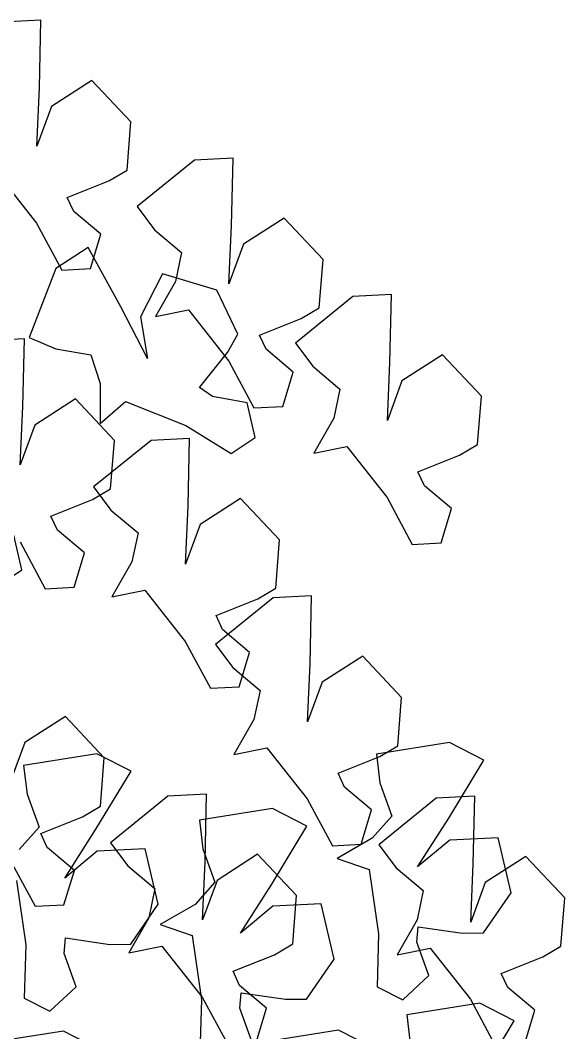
# Model space of a CAD drawing. Header units: millimetres. Extents: x 441156 to 441876, y 4514765 to 4515211.
# Drawn here: x 441408.778 to 441409.499, y 4514822.203 to 4514823.544 of the extents above; entities that cross this region are included whole.
import ezdxf

# ---------------------------------------------------------------- set-up
doc = ezdxf.new("R2010")
doc.units = ezdxf.units.MM
doc.layers.add('01_piscinas', color=254, linetype='Continuous')

msp = doc.modelspace()

# ---------------------------------------------------------------- linework, layer by layer
at = {"layer": '01_piscinas'}
for p, q in [((441408.80480102, 4514823.54408816, 0.00000053), (441408.75376104, 4514823.54140605, 0.00000053)), ((441408.80291179, 4514823.45435459, 0.00000053), (441408.80480102, 4514823.54408816, 0.00000053)), ((441408.87251952, 4514823.46446496, 0.00000053), (441408.81875099, 4514823.42979756, 0.00000053)), ((441408.92408437, 4514823.40966282, 0.00000053), (441408.87251952, 4514823.46446496, 0.00000053)), ((441408.79945745, 4514823.37744387, 0.00000053), (441408.80291179, 4514823.45435459, 0.00000053)), ((441408.81875099, 4514823.42979756, 0.00000053), (441408.79945745, 4514823.37744387, 0.00000053)), ((441408.91906491, 4514823.34557495, 0.00000053), (441408.92408437, 4514823.40966282, 0.00000053)), ((441409.0084156, 4514823.35889409, 0.00000053), (441408.93225732, 4514823.29723993, 0.00000053)), ((441409.05945557, 4514823.3615762, 0.00000053), (441409.0084156, 4514823.35889409, 0.00000053)), ((441409.05756635, 4514823.27184263, 0.00000053), (441409.05945557, 4514823.3615762, 0.00000053)), ((441408.74568892, 4514823.34277646, 0.00000053), (441408.79909933, 4514823.27516621, 0.00000053)), ((441408.89511005, 4514823.33141105, 0.00000053), (441408.91906491, 4514823.34557495, 0.00000053)), ((441408.83993362, 4514823.30943448, 0.00000053), (441408.89511005, 4514823.33141105, 0.00000053)), ((441408.84857418, 4514823.29067117, 0.00000053), (441408.83993362, 4514823.30943448, 0.00000053)), ((441408.88442304, 4514823.26057281, 0.00000053), (441408.84857418, 4514823.29067117, 0.00000053)), ((441408.93225732, 4514823.29723993, 0.00000053), (441408.95532918, 4514823.26661043, 0.00000053)), ((441408.79909933, 4514823.27516621, 0.00000053), (441408.83250006, 4514823.21309729, 0.00000053)), ((441409.12717408, 4514823.28195301, 0.00000053), (441409.07340554, 4514823.2472856, 0.00000053)), ((441409.17873893, 4514823.22715086, 0.00000053), (441409.12717408, 4514823.28195301, 0.00000053)), ((441408.87063982, 4514823.2151015, 0.00000053), (441408.88442304, 4514823.26057281, 0.00000053)), ((441408.95532918, 4514823.26661043, 0.00000053), (441408.99117804, 4514823.23651206, 0.00000053)), ((441409.05411201, 4514823.19493191, 0.00000053), (441409.05756635, 4514823.27184263, 0.00000053)), ((441409.07340554, 4514823.2472856, 0.00000053), (441409.05411201, 4514823.19493191, 0.00000053)), ((441408.86748008, 4514823.2431137, 0.00000053), (441408.82461922, 4514823.21527094, 0.00000053)), ((441408.91071075, 4514823.16445754, 0.00000053), (441408.86748008, 4514823.2431137, 0.00000053)), ((441408.99117804, 4514823.23651206, 0.00000053), (441408.98306237, 4514823.19779113, 0.00000053)), ((441409.17371947, 4514823.16306299, 0.00000053), (441409.17873893, 4514823.22715086, 0.00000053)), ((441408.82461922, 4514823.21527094, 0.00000053), (441408.78949129, 4514823.12379774, 0.00000053)), ((441408.83250006, 4514823.21309729, 0.00000053), (441408.87063982, 4514823.2151015, 0.00000053)), ((441408.96593762, 4514823.20801725, 0.00000053), (441408.93670641, 4514823.15111013, 0.00000053)), ((441409.03799516, 4514823.18633963, 0.00000053), (441408.96593762, 4514823.20801725, 0.00000053)), ((441408.98306237, 4514823.19779113, 0.00000053), (441408.95653617, 4514823.15150992, 0.00000053)), ((441409.06569212, 4514823.12832817, 0.00000053), (441409.03799516, 4514823.18633963, 0.00000053)), ((441409.26925316, 4514823.18061389, 0.00000053), (441409.21821319, 4514823.17793178, 0.00000053)), ((441409.26736394, 4514823.09088032, 0.00000053), (441409.26925316, 4514823.18061389, 0.00000053)), ((441409.21821319, 4514823.17793178, 0.00000053), (441409.1420549, 4514823.11627762, 0.00000053)), ((441408.94617456, 4514823.09612374, 0.00000053), (441408.91071075, 4514823.16445754, 0.00000053)), ((441408.95653617, 4514823.15150992, 0.00000053), (441409.00034347, 4514823.1602645, 0.00000053)), ((441409.00034347, 4514823.1602645, 0.00000053), (441409.05375388, 4514823.09265425, 0.00000053)), ((441409.14976461, 4514823.14889909, 0.00000053), (441409.17371947, 4514823.16306299, 0.00000053)), ((441408.93670641, 4514823.15111013, 0.00000053), (441408.94617456, 4514823.09612374, 0.00000053)), ((441409.09458818, 4514823.12692252, 0.00000053), (441409.14976461, 4514823.14889909, 0.00000053)), ((441409.05202855, 4514823.10408444, 0.00000053), (441409.06569212, 4514823.12832817, 0.00000053)), ((441409.10322873, 4514823.10815921, 0.00000053), (441409.09458818, 4514823.12692252, 0.00000053)), ((441408.78297573, 4514823.12197738, 0.00000053), (441408.73193576, 4514823.11929527, 0.00000053)), ((441408.78108651, 4514823.03224381, 0.00000053), (441408.78297573, 4514823.12197738, 0.00000053)), ((441408.78949129, 4514823.12379774, 0.00000053), (441408.82478686, 4514823.10880773, 0.00000053)), ((441409.1420549, 4514823.11627762, 0.00000053), (441409.16512676, 4514823.08564812, 0.00000053)), ((441408.82478686, 4514823.10880773, 0.00000053), (441408.87088207, 4514823.10066622, 0.00000053)), ((441408.87088207, 4514823.10066622, 0.00000053), (441408.88321416, 4514823.06307507, 0.00000053)), ((441409.01523265, 4514823.05746396, 0.00000053), (441409.05202855, 4514823.10408444, 0.00000053)), ((441409.1390776, 4514823.07806085, 0.00000053), (441409.10322873, 4514823.10815921, 0.00000053)), ((441409.33697167, 4514823.1009907, 0.00000053), (441409.28320313, 4514823.06632329, 0.00000053)), ((441409.38853652, 4514823.04618856, 0.00000053), (441409.33697167, 4514823.1009907, 0.00000053)), ((441409.05375388, 4514823.09265425, 0.00000053), (441409.08715462, 4514823.03058533, 0.00000053)), ((441409.16512676, 4514823.08564812, 0.00000053), (441409.20097563, 4514823.05554975, 0.00000053)), ((441409.2639096, 4514823.0139696, 0.00000053), (441409.26736394, 4514823.09088032, 0.00000053)), ((441409.12529438, 4514823.03258954, 0.00000053), (441409.1390776, 4514823.07806085, 0.00000053)), ((441408.88321416, 4514823.06307507, 0.00000053), (441408.8833824, 4514823.00973127, 0.00000053)), ((441409.28320313, 4514823.06632329, 0.00000053), (441409.2639096, 4514823.0139696, 0.00000053)), ((441409.03209724, 4514823.04553473, 0.00000053), (441409.01523265, 4514823.05746396, 0.00000053)), ((441409.07819245, 4514823.03739322, 0.00000053), (441409.03209724, 4514823.04553473, 0.00000053)), ((441409.20097563, 4514823.05554975, 0.00000053), (441409.19285995, 4514823.01682882, 0.00000053)), ((441409.38351706, 4514822.98210068, 0.00000053), (441409.38853652, 4514823.04618856, 0.00000053)), ((441408.77763217, 4514822.95533309, 0.00000053), (441408.78108651, 4514823.03224381, 0.00000053)), ((441408.85069424, 4514823.04235418, 0.00000053), (441408.7969257, 4514823.00768678, 0.00000053)), ((441408.90225909, 4514822.98755204, 0.00000053), (441408.85069424, 4514823.04235418, 0.00000053)), ((441408.8833824, 4514823.00973127, 0.00000053), (441408.91694335, 4514823.03921661, 0.00000053)), ((441408.91694335, 4514823.03921661, 0.00000053), (441408.99700324, 4514823.00736962, 0.00000053)), ((441409.08899148, 4514822.99112231, 0.00000053), (441409.07819245, 4514823.03739322, 0.00000053)), ((441409.08715462, 4514823.03058533, 0.00000053), (441409.12529438, 4514823.03258954, 0.00000053)), ((441408.7969257, 4514823.00768678, 0.00000053), (441408.77763217, 4514822.95533309, 0.00000053)), ((441408.99700324, 4514823.00736962, 0.00000053), (441409.05696359, 4514822.97031673, 0.00000053)), ((441409.19285995, 4514823.01682882, 0.00000053), (441409.16633375, 4514822.97054761, 0.00000053)), ((441409.05696359, 4514822.97031673, 0.00000053), (441409.08899148, 4514822.99112231, 0.00000053)), ((441408.95082165, 4514822.98751842, 0.00000053), (441408.87466337, 4514822.92586427, 0.00000053)), ((441408.89723963, 4514822.92346417, 0.00000053), (441408.90225909, 4514822.98755204, 0.00000053)), ((441409.00186163, 4514822.99020053, 0.00000053), (441408.95082165, 4514822.98751842, 0.00000053)), ((441408.9999724, 4514822.90046696, 0.00000053), (441409.00186163, 4514822.99020053, 0.00000053)), ((441409.16633375, 4514822.97054761, 0.00000053), (441409.21014106, 4514822.97930219, 0.00000053)), ((441409.21014106, 4514822.97930219, 0.00000053), (441409.26355147, 4514822.91169194, 0.00000053)), ((441409.35956219, 4514822.96793678, 0.00000053), (441409.38351706, 4514822.98210068, 0.00000053)), ((441409.30438577, 4514822.94596021, 0.00000053), (441409.35956219, 4514822.96793678, 0.00000053)), ((441409.31302632, 4514822.9271969, 0.00000053), (441409.30438577, 4514822.94596021, 0.00000053)), ((441408.87466337, 4514822.92586427, 0.00000053), (441408.89773523, 4514822.89523475, 0.00000053)), ((441409.34887518, 4514822.89709854, 0.00000053), (441409.31302632, 4514822.9271969, 0.00000053)), ((441408.87328476, 4514822.90930027, 0.00000053), (441408.89723963, 4514822.92346417, 0.00000053)), ((441409.06958013, 4514822.91057733, 0.00000053), (441409.0158116, 4514822.87590993, 0.00000053)), ((441409.12114498, 4514822.85577519, 0.00000053), (441409.06958013, 4514822.91057733, 0.00000053)), ((441409.26355147, 4514822.91169194, 0.00000053), (441409.29695221, 4514822.84962302, 0.00000053)), ((441408.81810834, 4514822.8873237, 0.00000053), (441408.87328476, 4514822.90930027, 0.00000053)), ((441408.99651806, 4514822.82355624, 0.00000053), (441408.9999724, 4514822.90046696, 0.00000053)), ((441409.33509196, 4514822.85162723, 0.00000053), (441409.34887518, 4514822.89709854, 0.00000053)), ((441408.82674889, 4514822.86856039, 0.00000053), (441408.81810834, 4514822.8873237, 0.00000053)), ((441408.89773523, 4514822.89523475, 0.00000053), (441408.93358409, 4514822.8651364, 0.00000053)), ((441409.0158116, 4514822.87590993, 0.00000053), (441408.99651806, 4514822.82355624, 0.00000053)), ((441408.77982127, 4514822.81585578, 0.00000053), (441408.76902223, 4514822.86212669, 0.00000053)), ((441408.86259776, 4514822.83846203, 0.00000053), (441408.82674889, 4514822.86856039, 0.00000053)), ((441408.93358409, 4514822.8651364, 0.00000053), (441408.92546842, 4514822.82641546, 0.00000053)), ((441408.77727404, 4514822.85305543, 0.00000053), (441408.81067478, 4514822.79098651, 0.00000053)), ((441409.11612552, 4514822.79168732, 0.00000053), (441409.12114498, 4514822.85577519, 0.00000053)), ((441409.29695221, 4514822.84962302, 0.00000053), (441409.33509196, 4514822.85162723, 0.00000053)), ((441408.84881454, 4514822.79299072, 0.00000053), (441408.86259776, 4514822.83846203, 0.00000053)), ((441408.92546842, 4514822.82641546, 0.00000053), (441408.89894222, 4514822.78013425, 0.00000053)), ((441408.74779337, 4514822.7950502, 0.00000053), (441408.77982127, 4514822.81585578, 0.00000053)), ((441408.81067478, 4514822.79098651, 0.00000053), (441408.84881454, 4514822.79299072, 0.00000053)), ((441409.09217066, 4514822.77752342, 0.00000053), (441409.11612552, 4514822.79168732, 0.00000053)), ((441408.89894222, 4514822.78013425, 0.00000053), (441408.94274953, 4514822.78888883, 0.00000053)), ((441408.94274953, 4514822.78888883, 0.00000053), (441408.99615994, 4514822.72127858, 0.00000053)), ((441409.11246511, 4514822.77873083, 0.00000053), (441409.03630683, 4514822.71707668, 0.00000053)), ((441409.03699423, 4514822.75554685, 0.00000053), (441409.09217066, 4514822.77752342, 0.00000053)), ((441409.16350508, 4514822.78141294, 0.00000053), (441409.11246511, 4514822.77873083, 0.00000053)), ((441409.16161586, 4514822.69167937, 0.00000053), (441409.16350508, 4514822.78141294, 0.00000053)), ((441409.04563479, 4514822.73678354, 0.00000053), (441409.03699423, 4514822.75554685, 0.00000053)), ((441409.08148365, 4514822.70668518, 0.00000053), (441409.04563479, 4514822.73678354, 0.00000053)), ((441408.99615994, 4514822.72127858, 0.00000053), (441409.02956067, 4514822.65920966, 0.00000053)), ((441409.03630683, 4514822.71707668, 0.00000053), (441409.05937869, 4514822.68644717, 0.00000053)), ((441409.06770043, 4514822.66121387, 0.00000053), (441409.08148365, 4514822.70668518, 0.00000053)), ((441409.23122359, 4514822.70178975, 0.00000053), (441409.17745506, 4514822.66712234, 0.00000053)), ((441409.28278844, 4514822.6469876, 0.00000053), (441409.23122359, 4514822.70178975, 0.00000053)), ((441409.05937869, 4514822.68644717, 0.00000053), (441409.09522755, 4514822.65634881, 0.00000053)), ((441409.15816152, 4514822.61476865, 0.00000053), (441409.16161586, 4514822.69167937, 0.00000053)), ((441409.02956067, 4514822.65920966, 0.00000053), (441409.06770043, 4514822.66121387, 0.00000053)), ((441409.09522755, 4514822.65634881, 0.00000053), (441409.08711188, 4514822.61762787, 0.00000053)), ((441409.17745506, 4514822.66712234, 0.00000053), (441409.15816152, 4514822.61476865, 0.00000053)), ((441409.27776898, 4514822.58289973, 0.00000053), (441409.28278844, 4514822.6469876, 0.00000053)), ((441408.83735604, 4514822.62176552, 0.00000053), (441408.78358751, 4514822.58709812, 0.00000053)), ((441408.88892089, 4514822.56696338, 0.00000053), (441408.83735604, 4514822.62176552, 0.00000053)), ((441409.08711188, 4514822.61762787, 0.00000053), (441409.06058568, 4514822.57134666, 0.00000053)), ((441408.78358751, 4514822.58709812, 0.00000053), (441408.76429397, 4514822.53474443, 0.00000053)), ((441409.06058568, 4514822.57134666, 0.00000053), (441409.10439299, 4514822.58010125, 0.00000053)), ((441409.10439299, 4514822.58010125, 0.00000053), (441409.15780339, 4514822.51249099, 0.00000053)), ((441409.34618318, 4514822.58722677, 0.00000053), (441409.2494011, 4514822.57191185, 0.00000053)), ((441409.25381412, 4514822.56873583, 0.00000053), (441409.27776898, 4514822.58289973, 0.00000053)), ((441409.39172615, 4514822.56402956, 0.00000053), (441409.34618318, 4514822.58722677, 0.00000053)), ((441408.87881603, 4514822.57234328, 0.00000053), (441408.78203394, 4514822.55702836, 0.00000053)), ((441408.924359, 4514822.54914606, 0.00000053), (441408.87881603, 4514822.57234328, 0.00000053)), ((441408.88390144, 4514822.50287551, 0.00000053), (441408.88892089, 4514822.56696338, 0.00000053)), ((441409.19863769, 4514822.54675926, 0.00000053), (441409.25381412, 4514822.56873583, 0.00000053)), ((441409.2494011, 4514822.57191185, 0.00000053), (441409.25406716, 4514822.53384998, 0.00000053)), ((441409.34522325, 4514822.48726262, 0.00000053), (441409.39172615, 4514822.56402956, 0.00000053)), ((441408.78203394, 4514822.55702836, 0.00000053), (441408.78670001, 4514822.51896649, 0.00000053)), ((441408.8778561, 4514822.47237913, 0.00000053), (441408.924359, 4514822.54914606, 0.00000053)), ((441409.20727825, 4514822.52799595, 0.00000053), (441409.19863769, 4514822.54675926, 0.00000053)), ((441409.24312711, 4514822.49789759, 0.00000053), (441409.20727825, 4514822.52799595, 0.00000053)), ((441409.25406716, 4514822.53384998, 0.00000053), (441409.270064, 4514822.48985961, 0.00000053)), ((441408.78670001, 4514822.51896649, 0.00000053), (441408.80269685, 4514822.47497612, 0.00000053)), ((441408.97325212, 4514822.51619465, 0.00000053), (441408.89709384, 4514822.4545405, 0.00000053)), ((441409.02429209, 4514822.51887676, 0.00000053), (441408.97325212, 4514822.51619465, 0.00000053)), ((441409.02240287, 4514822.42914319, 0.00000053), (441409.02429209, 4514822.51887676, 0.00000053)), ((441409.15780339, 4514822.51249099, 0.00000053), (441409.19120413, 4514822.45042207, 0.00000053)), ((441409.32863465, 4514822.51339481, 0.00000053), (441409.25247636, 4514822.45174065, 0.00000053)), ((441409.37967462, 4514822.51607691, 0.00000053), (441409.32863465, 4514822.51339481, 0.00000053)), ((441409.3777854, 4514822.42634335, 0.00000053), (441409.37967462, 4514822.51607691, 0.00000053)), ((441408.85994657, 4514822.48871161, 0.00000053), (441408.88390144, 4514822.50287551, 0.00000053)), ((441409.11165796, 4514822.49968485, 0.00000053), (441409.01487588, 4514822.48436993, 0.00000053)), ((441409.15720093, 4514822.47648764, 0.00000053), (441409.11165796, 4514822.49968485, 0.00000053)), ((441409.22934389, 4514822.45242628, 0.00000053), (441409.24312711, 4514822.49789759, 0.00000053)), ((441408.80477015, 4514822.46673504, 0.00000053), (441408.85994657, 4514822.48871161, 0.00000053)), ((441409.01487588, 4514822.48436993, 0.00000053), (441409.01954194, 4514822.44630807, 0.00000053)), ((441409.270064, 4514822.48985961, 0.00000053), (441409.24367516, 4514822.46038413, 0.00000053)), ((441409.30377634, 4514822.42238315, 0.00000053), (441409.34522325, 4514822.48726262, 0.00000053)), ((441408.80269685, 4514822.47497612, 0.00000053), (441408.77630801, 4514822.44550064, 0.00000053)), ((441408.83640919, 4514822.40749966, 0.00000053), (441408.8778561, 4514822.47237913, 0.00000053)), ((441409.11069803, 4514822.3997207, 0.00000053), (441409.15720093, 4514822.47648764, 0.00000053)), ((441408.8134107, 4514822.44797173, 0.00000053), (441408.80477015, 4514822.46673504, 0.00000053)), ((441408.89709384, 4514822.4545405, 0.00000053), (441408.9201657, 4514822.42391099, 0.00000053)), ((441409.24367516, 4514822.46038413, 0.00000053), (441409.19756219, 4514822.43356653, 0.00000053)), ((441409.34666188, 4514822.45807601, 0.00000053), (441409.30377634, 4514822.42238315, 0.00000053)), ((441409.4105605, 4514822.4612146, 0.00000053), (441409.34666188, 4514822.45807601, 0.00000053)), ((441409.4278159, 4514822.38797212, 0.00000053), (441409.4105605, 4514822.4612146, 0.00000053)), ((441408.84925956, 4514822.41787337, 0.00000053), (441408.8134107, 4514822.44797173, 0.00000053)), ((441408.87929473, 4514822.44319252, 0.00000053), (441408.83640919, 4514822.40749966, 0.00000053)), ((441408.94319335, 4514822.4463311, 0.00000053), (441408.87929473, 4514822.44319252, 0.00000053)), ((441408.96044875, 4514822.37308863, 0.00000053), (441408.94319335, 4514822.4463311, 0.00000053)), ((441409.01954194, 4514822.44630807, 0.00000053), (441409.03553879, 4514822.40231769, 0.00000053)), ((441409.19120413, 4514822.45042207, 0.00000053), (441409.22934389, 4514822.45242628, 0.00000053)), ((441409.25247636, 4514822.45174065, 0.00000053), (441409.27554822, 4514822.42111114, 0.00000053)), ((441408.76393585, 4514822.43246677, 0.00000053), (441408.79733658, 4514822.37039785, 0.00000053)), ((441409.01894853, 4514822.35223247, 0.00000053), (441409.02240287, 4514822.42914319, 0.00000053)), ((441409.0920106, 4514822.43925357, 0.00000053), (441409.03824207, 4514822.40458616, 0.00000053)), ((441409.14357545, 4514822.38445143, 0.00000053), (441409.0920106, 4514822.43925357, 0.00000053)), ((441409.19756219, 4514822.43356653, 0.00000053), (441409.23987772, 4514822.41924457, 0.00000053)), ((441409.44739313, 4514822.43645372, 0.00000053), (441409.39362459, 4514822.40178631, 0.00000053)), ((441409.49895798, 4514822.38165158, 0.00000053), (441409.44739313, 4514822.43645372, 0.00000053)), ((441408.83547634, 4514822.37240206, 0.00000053), (441408.84925956, 4514822.41787337, 0.00000053)), ((441408.9201657, 4514822.42391099, 0.00000053), (441408.95601456, 4514822.39381263, 0.00000053)), ((441409.23987772, 4514822.41924457, 0.00000053), (441409.25232737, 4514822.33398717, 0.00000053)), ((441409.27554822, 4514822.42111114, 0.00000053), (441409.31139709, 4514822.39101278, 0.00000053)), ((441409.37433106, 4514822.34943263, 0.00000053), (441409.3777854, 4514822.42634335, 0.00000053)), ((441408.77251057, 4514822.40436108, 0.00000053), (441408.78496022, 4514822.31910368, 0.00000053)), ((441409.03553879, 4514822.40231769, 0.00000053), (441409.00914994, 4514822.37284222, 0.00000053)), ((441409.03824207, 4514822.40458616, 0.00000053), (441409.01894853, 4514822.35223247, 0.00000053)), ((441409.39362459, 4514822.40178631, 0.00000053), (441409.37433106, 4514822.34943263, 0.00000053)), ((441408.95601456, 4514822.39381263, 0.00000053), (441408.94789889, 4514822.35509169, 0.00000053)), ((441409.06925113, 4514822.33484124, 0.00000053), (441409.11069803, 4514822.3997207, 0.00000053)), ((441409.31139709, 4514822.39101278, 0.00000053), (441409.30328141, 4514822.35229185, 0.00000053)), ((441409.39142498, 4514822.33498013, 0.00000053), (441409.4278159, 4514822.38797212, 0.00000053)), ((441409.13855599, 4514822.32036355, 0.00000053), (441409.14357545, 4514822.38445143, 0.00000053)), ((441409.49393852, 4514822.31756371, 0.00000053), (441409.49895798, 4514822.38165158, 0.00000053)), ((441408.79733658, 4514822.37039785, 0.00000053), (441408.83547634, 4514822.37240206, 0.00000053)), ((441408.92405783, 4514822.32009664, 0.00000053), (441408.96044875, 4514822.37308863, 0.00000053)), ((441409.00914994, 4514822.37284222, 0.00000053), (441408.96303697, 4514822.34602461, 0.00000053)), ((441409.11213666, 4514822.37053409, 0.00000053), (441409.06925113, 4514822.33484124, 0.00000053)), ((441409.17603528, 4514822.37367268, 0.00000053), (441409.11213666, 4514822.37053409, 0.00000053)), ((441409.19329068, 4514822.30043021, 0.00000053), (441409.17603528, 4514822.37367268, 0.00000053)), ((441408.94789889, 4514822.35509169, 0.00000053), (441408.92137269, 4514822.30881048, 0.00000053)), ((441409.30328141, 4514822.35229185, 0.00000053), (441409.27675521, 4514822.30601064, 0.00000053)), ((441408.96303697, 4514822.34602461, 0.00000053), (441409.0053525, 4514822.33170265, 0.00000053)), ((441409.25232737, 4514822.33398717, 0.00000053), (441409.25021879, 4514822.26353354, 0.00000053)), ((441409.30292632, 4514822.32267743, 0.00000053), (441409.30482504, 4514822.34324721, 0.00000053)), ((441409.30482504, 4514822.34324721, 0.00000053), (441409.36359751, 4514822.33469126, 0.00000053)), ((441409.36359751, 4514822.33469126, 0.00000053), (441409.39142498, 4514822.33498013, 0.00000053)), ((441408.83555917, 4514822.30779394, 0.00000053), (441408.83745789, 4514822.32836372, 0.00000053)), ((441408.83745789, 4514822.32836372, 0.00000053), (441408.89623036, 4514822.31980777, 0.00000053)), ((441409.0053525, 4514822.33170265, 0.00000053), (441409.01780215, 4514822.24644525, 0.00000053)), ((441409.11460113, 4514822.30619965, 0.00000053), (441409.13855599, 4514822.32036355, 0.00000053)), ((441409.31892317, 4514822.27868705, 0.00000053), (441409.30292632, 4514822.32267743, 0.00000053)), ((441408.78496022, 4514822.31910368, 0.00000053), (441408.78285164, 4514822.24865004, 0.00000053)), ((441408.85155602, 4514822.26380356, 0.00000053), (441408.83555917, 4514822.30779394, 0.00000053)), ((441408.89623036, 4514822.31980777, 0.00000053), (441408.92405783, 4514822.32009664, 0.00000053)), ((441408.92137269, 4514822.30881048, 0.00000053), (441408.96517999, 4514822.31756506, 0.00000053)), ((441408.96517999, 4514822.31756506, 0.00000053), (441409.0185904, 4514822.24995481, 0.00000053)), ((441409.27675521, 4514822.30601064, 0.00000053), (441409.32056252, 4514822.31476522, 0.00000053)), ((441409.32056252, 4514822.31476522, 0.00000053), (441409.37397293, 4514822.24715497, 0.00000053)), ((441409.46998365, 4514822.30339981, 0.00000053), (441409.49393852, 4514822.31756371, 0.00000053)), ((441409.0594247, 4514822.28422308, 0.00000053), (441409.11460113, 4514822.30619965, 0.00000053)), ((441409.15689977, 4514822.24743821, 0.00000053), (441409.19329068, 4514822.30043021, 0.00000053)), ((441409.41480723, 4514822.28142324, 0.00000053), (441409.46998365, 4514822.30339981, 0.00000053)), ((441409.06806526, 4514822.26545977, 0.00000053), (441409.0594247, 4514822.28422308, 0.00000053)), ((441409.42344778, 4514822.26265992, 0.00000053), (441409.41480723, 4514822.28142324, 0.00000053)), ((441409.2842509, 4514822.24619935, 0.00000053), (441409.31892317, 4514822.27868705, 0.00000053)), ((441408.81688375, 4514822.23131586, 0.00000053), (441408.85155602, 4514822.26380356, 0.00000053)), ((441409.10391412, 4514822.23536141, 0.00000053), (441409.06806526, 4514822.26545977, 0.00000053)), ((441409.06840111, 4514822.23513551, 0.00000053), (441409.07029982, 4514822.25570529, 0.00000053)), ((441409.07029982, 4514822.25570529, 0.00000053), (441409.12907229, 4514822.24714935, 0.00000053)), ((441409.25021879, 4514822.26353354, 0.00000053), (441409.2842509, 4514822.24619935, 0.00000053)), ((441409.45929664, 4514822.23256157, 0.00000053), (441409.42344778, 4514822.26265992, 0.00000053)), ((441408.78285164, 4514822.24865004, 0.00000053), (441408.81688375, 4514822.23131586, 0.00000053)), ((441409.01780215, 4514822.24644525, 0.00000053), (441409.01569358, 4514822.17599162, 0.00000053)), ((441409.0185904, 4514822.24995481, 0.00000053), (441409.05199114, 4514822.18788589, 0.00000053)), ((441409.12907229, 4514822.24714935, 0.00000053), (441409.15689977, 4514822.24743821, 0.00000053)), ((441409.38645224, 4514822.24186645, 0.00000053), (441409.28967015, 4514822.22655153, 0.00000053)), ((441409.37397293, 4514822.24715497, 0.00000053), (441409.40737367, 4514822.18508605, 0.00000053)), ((441409.4319952, 4514822.21866924, 0.00000053), (441409.38645224, 4514822.24186645, 0.00000053)), ((441409.08439795, 4514822.19114513, 0.00000053), (441409.06840111, 4514822.23513551, 0.00000053)), ((441409.0901309, 4514822.1898901, 0.00000053), (441409.10391412, 4514822.23536141, 0.00000053)), ((441409.28967015, 4514822.22655153, 0.00000053), (441409.29433621, 4514822.18848966, 0.00000053)), ((441409.44551342, 4514822.18709026, 0.00000053), (441409.45929664, 4514822.23256157, 0.00000053)), ((441409.3854923, 4514822.1419023, 0.00000053), (441409.4319952, 4514822.21866924, 0.00000053)), ((441408.8349509, 4514822.20486206, 0.00000053), (441408.73816882, 4514822.18954713, 0.00000053)), ((441408.88049387, 4514822.18166485, 0.00000053), (441408.8349509, 4514822.20486206, 0.00000053)), ((441409.19939783, 4514822.20621568, 0.00000053), (441409.10261575, 4514822.19090075, 0.00000053)), ((441409.2449408, 4514822.18301847, 0.00000053), (441409.19939783, 4514822.20621568, 0.00000053))]:
    msp.add_line(p, q, dxfattribs=at)

doc.saveas('drawing.dxf')
